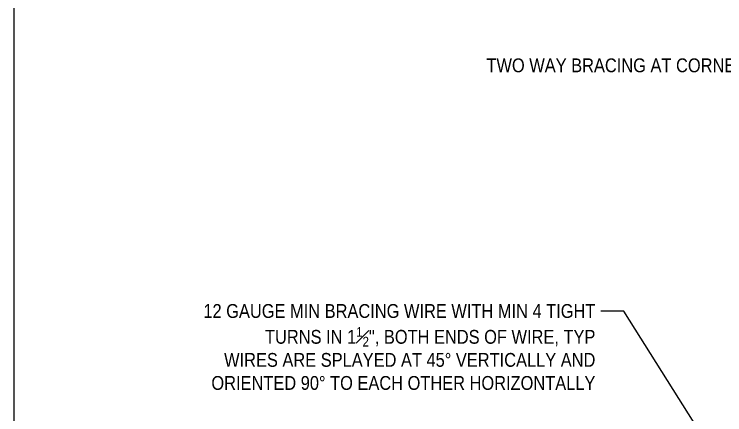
# Model space of a CAD drawing. Header units: inches. Extents: x -16404 to 14624, y -1591 to 16152.
# Drawn here: x -15798.3 to -15682.6, y 2066.7 to 2131.8 of the extents above; entities that cross this region are included whole.
import ezdxf

# ---------------------------------------------------------------- set-up
doc = ezdxf.new("R2010")
doc.units = ezdxf.units.IN
doc.header["$LTSCALE"] = 24
doc.header["$MEASUREMENT"] = 0
doc.layers.get('0').update_dxf_attribs({"linetype": 'CONTINUOUS'})
doc.layers.add('S-ANNO-DIMS', color=2, linetype='CONTINUOUS')
doc.layers.add('S-ANNO-NOTE', color=4, linetype='CONTINUOUS')
doc.layers.add('S-ANNO-GRID-NONPLOT', color=251, linetype='CONTINUOUS', plot=False)
doc.styles.add('Arial', font='arial.ttf', dxfattribs={"width": 0.85})
doc.dimstyles.new('DIM-24', dxfattribs={"dimscale": 24, "dimtxt": 0.09375, "dimasz": 0.109375, "dimexe": 0.0625, "dimexo": 0.0625, "dimgap": 0.0625, "dimtad": 1, "dimdec": 4, "dimzin": 11, "dimdsep": 46, "dimlunit": 4, "dimtxsty": 'Arial', "dimblk": 'ARCHTICK', "dimcen": 0.125, "dimclrd": 256, "dimclre": 256, "dimclrt": 4, "dimadec": 0, "dimazin": 0, "dimtfac": 0.75, "dimtdec": 4, "dimtofl": 0, "dimtmove": 0, "dimatfit": 3, "dimldrblk": 'ARCHTICK', "dimfxl": 1, "dimfrac": 1, "dimtolj": 1, "dimtzin": 11, "dimarcsym": 0})

# ---------------------------------------------------------------- blocks, each defined once
blk = doc.blocks.new('_ARCHTICK')
at = {"color": 0, "linetype": 'ByBlock', "const_width": 0.15}
blk.add_lwpolyline([(-0.5, -0.5), (0.5, 0.5)], dxfattribs=at)

msp = doc.modelspace()

# ---------------------------------------------------------------- linework, layer by layer
at = {"layer": 'S-ANNO-GRID-NONPLOT'}
msp.add_lwpolyline([(-13183.31796, 600), (-15798.26811, 600), (-15798.26811, 2160), (-13183.31796, 2160)], close=True, dxfattribs=at)

# ---------------------------------------------------------------- texts
at = {"layer": 'S-ANNO-NOTE', "char_height": 2.25, "attachment_point": 3, "style": 'Arial'}
for s, insert, width in [('\\A1;TWO WAY BRACING AT CORNER HANGERS, TYP', (-15658.30205, 2124.6339), 63.6203001), ('\\A1;12 GAUGE MIN BRACING WIRE WITH MIN 4 TIGHT TURNS IN 1{\\H0.7x;\\S1#2;}", BOTH ENDS OF WIRE, TYP\\PWIRES ARE SPLAYED AT 45%%D VERTICALLY AND ORIENTED 90%%D TO EACH OTHER HORIZONTALLY', (-15703.64375, 2084.67534), 70.1890806)]:
    msp.add_mtext(s, dxfattribs=dict(at, insert=insert, width=width))

# ---------------------------------------------------------------- leaders
at = {"layer": 'S-ANNO-DIMS'}
msp.add_leader([(-15668.01683, 2034.39133), (-15699.02525, 2083.55034), (-15702.75443, 2083.55034)], dimstyle='DIM-24', override={"dimasz": 0.125}, dxfattribs=at)

doc.saveas('drawing.dxf')
